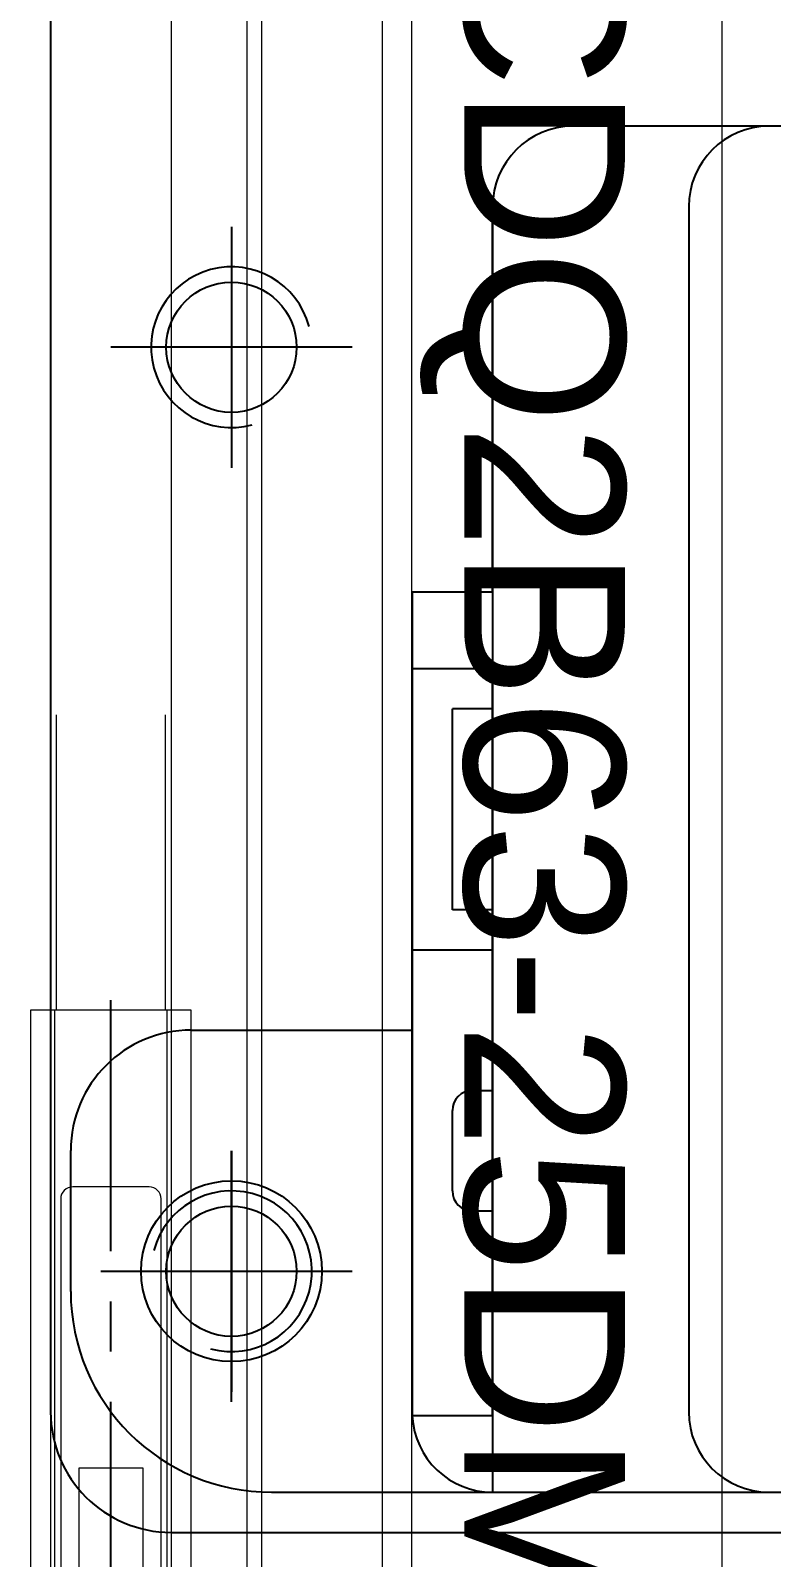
# Model space of a CAD drawing. Header units: inches. Extents: x 0 to 77285, y -118 to 40065.
# Drawn here: x 70144.99 to 70163.43, y 25182.61 to 25220.61 of the extents above; entities that cross this region are included whole.
import ezdxf
from ezdxf.enums import TextEntityAlignment as Align

# ---------------------------------------------------------------- set-up
doc = ezdxf.new("R2010")
doc.units = ezdxf.units.IN
doc.header["$LTSCALE"] = 5
doc.header["$MEASUREMENT"] = 0
doc.linetypes.add('CENTER', pattern=[2, 1.25, -0.25, 0.25, -0.25])
for name, color, linetype in [('11', 1, 'CENTER'), ('99', 181, 'Continuous'), ('BOM-T', 4, 'Continuous'), ('T', 3, 'Continuous'), ('Y', 60, 'Continuous')]:
    doc.layers.add(name, color=color, linetype=linetype)
doc.layers.add('88', color=35, linetype='Continuous', lineweight=5)
doc.styles.get("Standard").update_dxf_attribs({"font": 'arial.ttf'})

# ---------------------------------------------------------------- blocks, each defined once
blk = doc.blocks.new('A$C8b1ceeae')
for p, q in [((-10, 0), (-10, -43)), ((-7, -46), (117, -46))]:
    blk.add_line(p, q)
for centre in [(-5.5, -16.5), (-5.5, -39.5)]:
    blk.add_circle(centre, 1.621)
blk.add_arc((-7, -43), 3, 180, 270)
at = {"layer": '11'}
for p, q in [((-5.5, -13.5), (-5.5, -19.5)), ((-2.5, -16.5), (-8.5, -16.5)), ((-5.5, -36.5), (-5.5, -42.5)), ((-8.5, -39.5), (-2.5, -39.5))]:
    blk.add_line(p, q, dxfattribs=at)
at = {"layer": 'T'}
for centre, start, end in [((-5.5, -16.5), 15, 285), ((-5.5, -39.5), 255, 165)]:
    blk.add_arc(centre, 2, start, end, dxfattribs=at)
blk = doc.blocks.new('A$C9c3b0687E')
for p, q in [((114.497, 28.5), (8.5, 28.5)), ((114.5, 28.5), (8.5, 28.5)), ((6.5, 16.9), (6.5, 26.5)), ((6.5, 26.5), (6.5, -5.5)), ((11.379, 26.5), (11.379, -3.5)), ((4.498, 16.9), (4.5, -3.6)), ((6.5, 16.9), (4.498, 16.9)), ((4.497, 15), (6.5, 15)), ((6.497, 15), (6.497, 4.5)), ((6.5, -3.6), (6.5, 15)), ((5.5, 9), (5.5, 14)), ((6.5, 14), (5.5, 14)), ((6.5, 9), (5.5, 9)), ((4.497, 8), (6.497, 8)), ((-1, 6.003), (4.499, 6.003)), ((5.997, 4.5), (6.497, 4.5)), ((5.497, 2), (5.497, 4)), ((-4, -0.5), (-4, 3.003)), ((5.997, 1.5), (6.497, 1.5)), ((6.497, 1.5), (6.497, -3.6)), ((6.5, -3.6), (4.5, -3.6)), ((1, -5.5), (6.5, -5.5)), ((6.497, -5.5), (114.497, -5.5)), ((6.5, -5.5), (114.5, -5.5))]:
    blk.add_line(p, q)
blk.add_circle((0, 0), 2.25)
for centre, radius, start, end in [((8.5, 26.5), 2, 90, 180), ((8.5, 26.5), 2, 90, 180), ((13.379, 26.5), 2, 90, 180), ((-1, 3.003), 3, 90, 180), ((5.997, 4), 0.5, 90, 180), ((5.997, 2), 0.5, 180, 270), ((1, -0.5), 5, 180, 270), ((6.497, -3.5), 2, 182.866, 270), ((13.379, -3.5), 2, 180, 270)]:
    blk.add_arc(centre, radius, start, end)
at = {"layer": '11'}
for p, q in [((0, -3.25), (0, 3.25)), ((-3.25, 0), (3.25, 0))]:
    blk.add_line(p, q, dxfattribs=at)
blk = doc.blocks.new('A$C44923449')
at = {"layer": '99'}
blk.add_blockref('A$C9c3b0687E', (189.5, -57.5), dxfattribs=at)
at = {"layer": 'Y'}
blk.add_blockref('A$C8b1ceeae', (195, -18), dxfattribs=at)
blk = doc.blocks.new('A$Caa034b29')
for p, q in [((17.5, -23.5), (17.5, -94.5)), ((17.5, -23.5), (17.5, -94.5)), ((20.5, -23.5), (20.5, -94.5)), ((20.5, -23.5), (20.5, -94.5)), ((22.379, -23.5), (22.379, -94.5)), ((22.75, -23.5), (22.75, -94.5)), ((25.75, -23.5), (25.75, -94.5)), ((26.479, -23.5), (26.479, -94.5)), ((34.205, -23.5), (34.205, -94.5))]:
    blk.add_line(p, q)
blk.add_lwpolyline([(20.35, -49.15), (20.35, -56.5), (17.65, -56.5), (17.65, -49.15)])
for points in [[(20.7, -81, 0.414214), (21, -80.7), (21, -56.5), (17, -56.5), (17, -80.7, 0.414214), (17.3, -81)], [(20.1, -81, 0.414214), (20.4, -80.7), (20.4, -56.5), (17.6, -56.5), (17.6, -80.7, 0.414214), (17.9, -81)], [(19.95, -76.6, 0.414214), (20.25, -76.3), (20.25, -61.2, 0.414214), (19.95, -60.9), (18.05, -60.9, 0.414214), (17.75, -61.2), (17.75, -76.3, 0.414214), (18.05, -76.6)]]:
    blk.add_lwpolyline(points, format="xyb", close=True)
blk.add_lwpolyline([(19.8, -74.4), (19.8, -67.9), (18.2, -67.9), (18.2, -74.4)], close=True)
at = {"layer": '11'}
blk.add_line((19, -82.5), (19, -55), dxfattribs=at)
at = {"layer": 'BOM-T', "color": 4}
blk.add_text('CDQ2B63-25DMZ-A93L', height=4, rotation=270, dxfattribs=at).set_placement((29.792, -29.5), align=Align.MIDDLE_LEFT)

msp = doc.modelspace()

# ---------------------------------------------------------------- block references
msp.add_blockref('A$C44923449', (69960.49460165, 25247.23021317, 0))
at = {"layer": '88'}
msp.add_blockref('A$Caa034b29', (70127.99460165, 25252.73021317, 0), dxfattribs=at)

doc.saveas('drawing.dxf')
